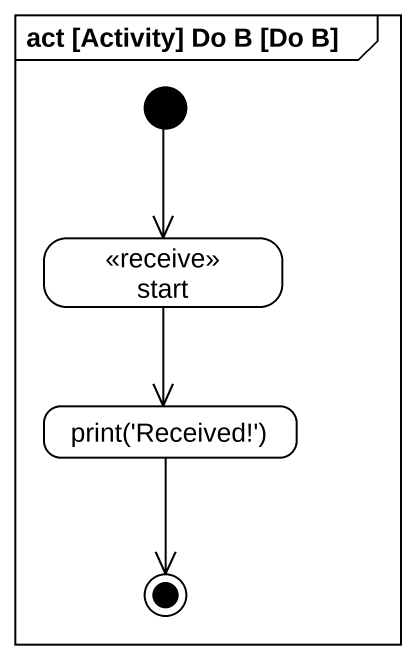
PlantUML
@startuml
mainframe act [Activity] Do B [Do B]
hide empty description
state "start" as start_ <<receive>>
state "print('Received!')" as print_Received
[*] --> start_
start_ --> print_Received
print_Received --> [*]
@enduml
